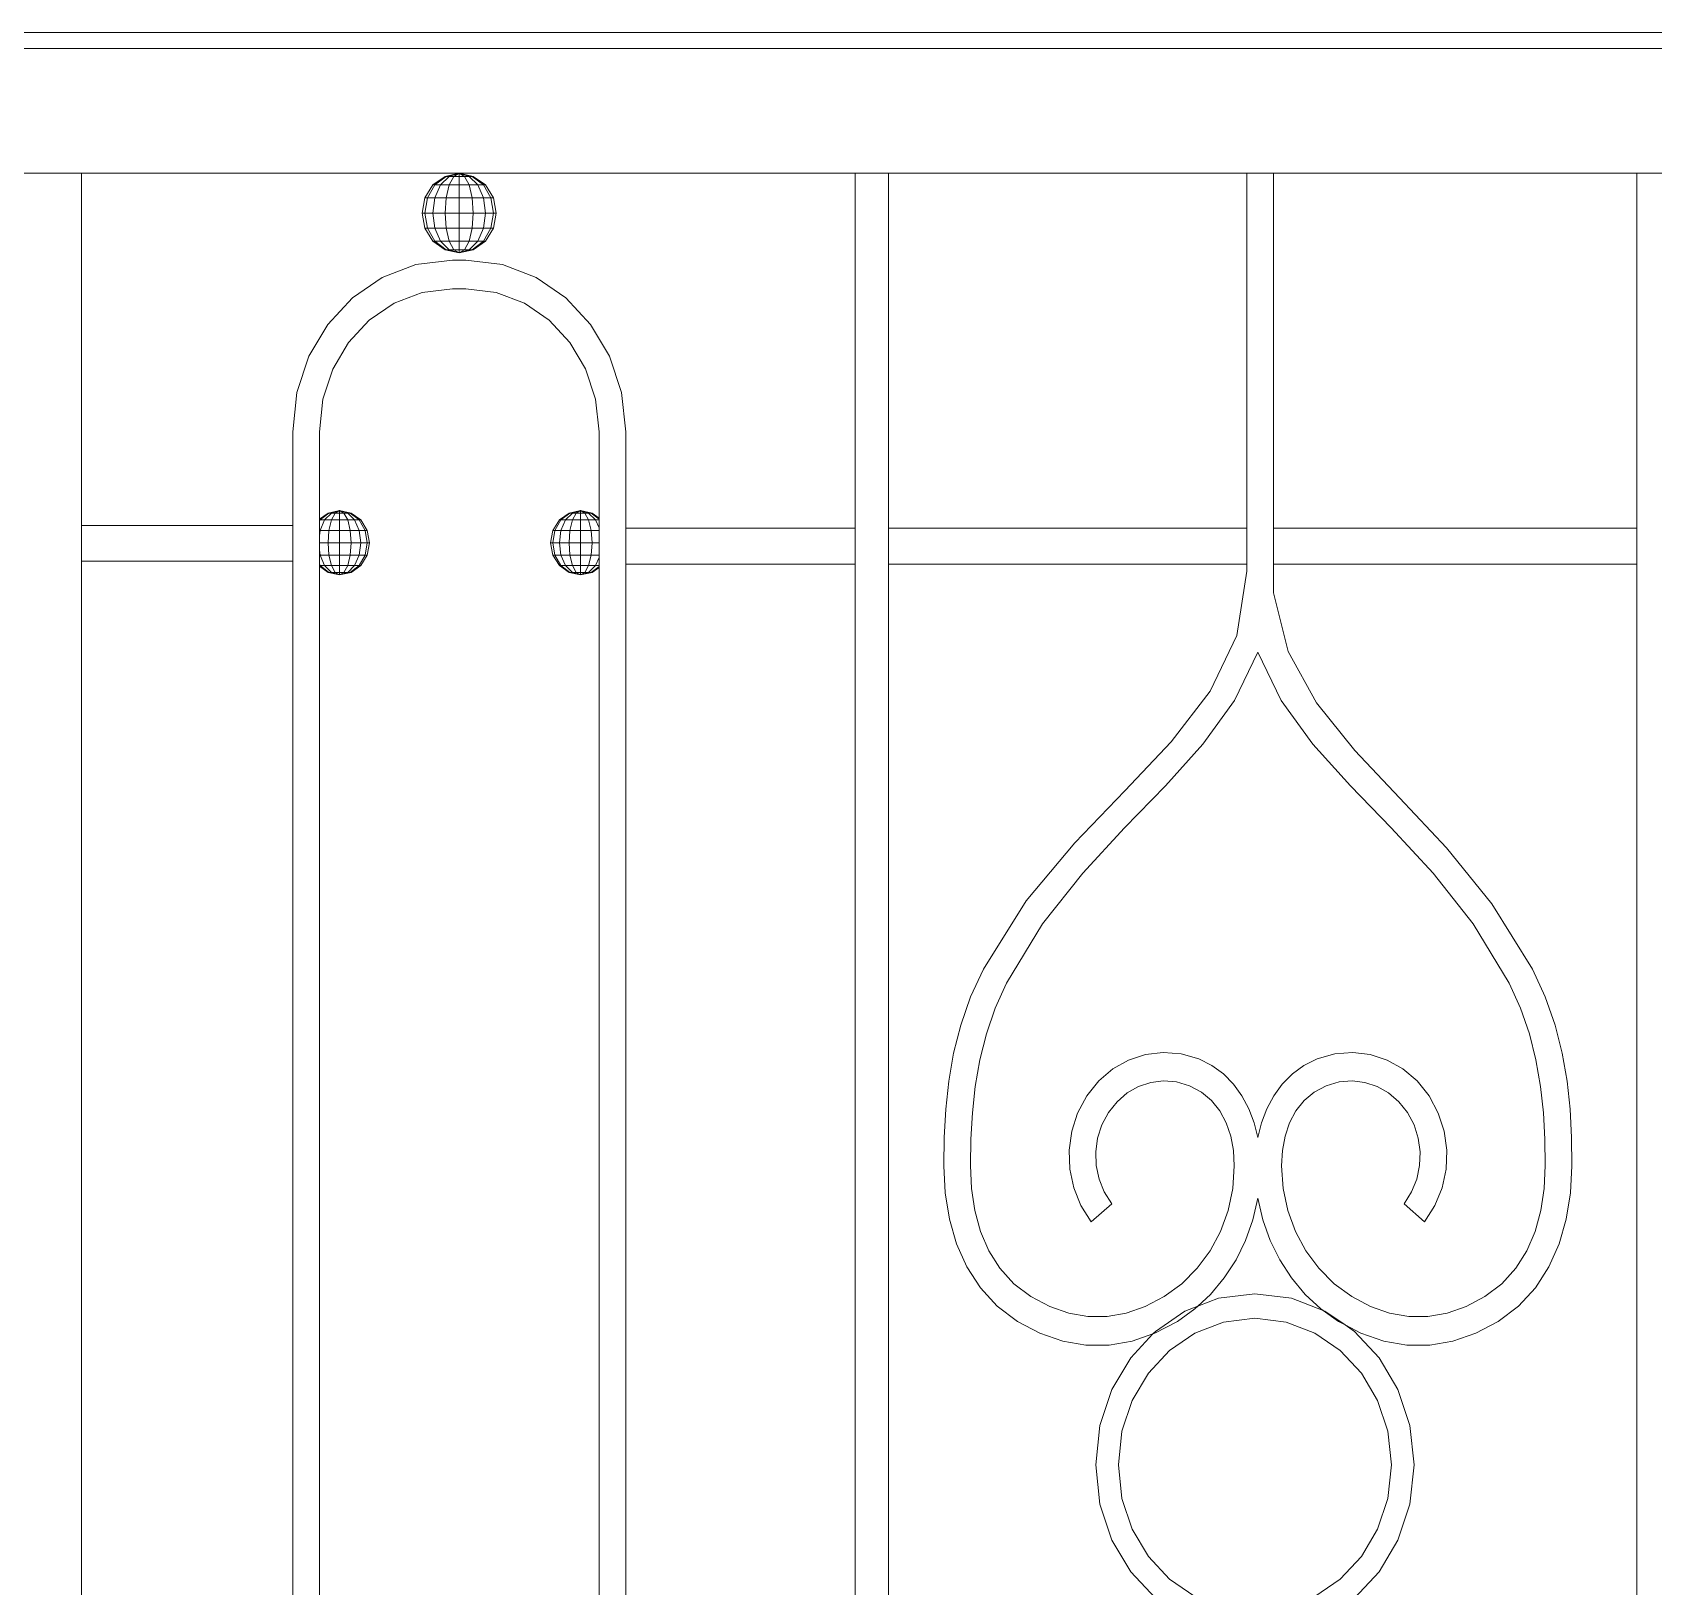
# Model space of a CAD drawing. Header units: millimetres. Extents: x 1832547 to 2001569, y -558009 to -417808.
# Drawn here: x 1857665.4 to 1858125.9, y -518715.2 to -518273.9 of the extents above; entities that cross this region are included whole.
import ezdxf

# ---------------------------------------------------------------- set-up
doc = ezdxf.new("R2010")
doc.units = ezdxf.units.MM
doc.header["$MEASUREMENT"] = 0
doc.layers.add('CA_manh 08', color=8, linetype='CONTINUOUS', lineweight=9)

msp = doc.modelspace()

# ---------------------------------------------------------------- linework, layer by layer
at = {"layer": 'CA_manh 08'}
for p, q in [((1855444.93, -518273.91), (1858481.56, -518273.91)), ((1858481.56, -518278.49), (1855444.93, -518278.49)), ((1857679.39, -518313.91), (1857651.46, -518313.91)), ((1857679.39, -518413.91), (1857679.39, -518313.91)), ((1857679.39, -518313.91), (1857786.64, -518313.91)), ((1857779.2, -518317.22), (1857782.62, -518314.77)), ((1857779.77, -518317.22), (1857782.92, -518314.77)), ((1857781.38, -518317.22), (1857783.79, -518314.77)), ((1857782.62, -518314.77), (1857786.64, -518313.91)), ((1857782.92, -518314.77), (1857782.62, -518314.77)), ((1857782.92, -518314.77), (1857786.64, -518313.91)), ((1857783.79, -518314.77), (1857782.92, -518314.77)), ((1857783.79, -518314.77), (1857786.64, -518313.91)), ((1857785.1, -518314.77), (1857783.79, -518314.77)), ((1857783.79, -518317.22), (1857785.1, -518314.77)), ((1857785.1, -518314.77), (1857786.64, -518313.91)), ((1857786.64, -518314.77), (1857785.1, -518314.77)), ((1857786.64, -518313.91), (1857786.64, -518314.77)), ((1857788.18, -518314.77), (1857786.64, -518313.91)), ((1857789.48, -518314.77), (1857786.64, -518313.91)), ((1857790.36, -518314.77), (1857786.64, -518313.91)), ((1857790.66, -518314.77), (1857786.64, -518313.91)), ((1857786.64, -518313.91), (1857899.1, -518313.91)), ((1857788.18, -518314.77), (1857786.64, -518314.77)), ((1857786.64, -518314.77), (1857786.64, -518317.22)), ((1857789.48, -518314.77), (1857788.18, -518314.77)), ((1857789.48, -518317.22), (1857788.18, -518314.77)), ((1857790.36, -518314.77), (1857789.48, -518314.77)), ((1857791.9, -518317.22), (1857789.48, -518314.77)), ((1857790.66, -518314.77), (1857790.36, -518314.77)), ((1857793.51, -518317.22), (1857790.36, -518314.77)), ((1857794.08, -518317.22), (1857790.66, -518314.77)), ((1857908.56, -518313.91), (1857899.1, -518313.91)), ((1857899.1, -518313.91), (1857899.1, -518414.68)), ((1857908.56, -518313.91), (1858010.41, -518313.91)), ((1857908.56, -518414.68), (1857908.56, -518313.91)), ((1858010.41, -518313.91), (1858010.41, -518414.68)), ((1858017.98, -518313.91), (1858010.41, -518313.91)), ((1858017.98, -518313.91), (1858121.18, -518313.91)), ((1858017.98, -518313.91), (1858017.98, -518414.68)), ((1858121.18, -518313.91), (1858130.64, -518313.91)), ((1858121.18, -518313.91), (1858121.18, -518414.68)), ((1857776.12, -518325.21), (1857776.92, -518320.89)), ((1857776.92, -518320.89), (1857779.2, -518317.22)), ((1857777.66, -518320.89), (1857776.92, -518320.89)), ((1857776.92, -518325.21), (1857777.66, -518320.89)), ((1857777.66, -518320.89), (1857779.77, -518317.22)), ((1857779.77, -518320.89), (1857777.66, -518320.89)), ((1857779.77, -518317.22), (1857779.2, -518317.22)), ((1857779.2, -518325.21), (1857779.77, -518320.89)), ((1857781.38, -518317.22), (1857779.77, -518317.22)), ((1857779.77, -518320.89), (1857781.38, -518317.22)), ((1857782.92, -518320.89), (1857779.77, -518320.89)), ((1857783.79, -518317.22), (1857781.38, -518317.22)), ((1857782.62, -518325.21), (1857782.92, -518320.89)), ((1857782.92, -518320.89), (1857783.79, -518317.22)), ((1857786.64, -518320.89), (1857782.92, -518320.89)), ((1857786.64, -518317.22), (1857783.79, -518317.22)), ((1857789.48, -518317.22), (1857786.64, -518317.22)), ((1857786.64, -518317.22), (1857786.64, -518320.89)), ((1857790.36, -518320.89), (1857786.64, -518320.89)), ((1857786.64, -518320.89), (1857786.64, -518325.21)), ((1857791.9, -518317.22), (1857789.48, -518317.22)), ((1857790.36, -518320.89), (1857789.48, -518317.22)), ((1857793.51, -518320.89), (1857790.36, -518320.89)), ((1857790.66, -518325.21), (1857790.36, -518320.89)), ((1857793.51, -518317.22), (1857791.9, -518317.22)), ((1857793.51, -518320.89), (1857791.9, -518317.22)), ((1857794.08, -518317.22), (1857793.51, -518317.22)), ((1857795.62, -518320.89), (1857793.51, -518317.22)), ((1857795.62, -518320.89), (1857793.51, -518320.89)), ((1857794.08, -518325.21), (1857793.51, -518320.89)), ((1857796.35, -518320.89), (1857794.08, -518317.22)), ((1857796.35, -518320.89), (1857795.62, -518320.89)), ((1857796.35, -518325.21), (1857795.62, -518320.89)), ((1857797.15, -518325.21), (1857796.35, -518320.89)), ((1857776.92, -518325.21), (1857776.12, -518325.21)), ((1857776.92, -518329.53), (1857776.12, -518325.21)), ((1857779.2, -518325.21), (1857776.92, -518325.21)), ((1857777.66, -518329.53), (1857776.92, -518325.21)), ((1857782.62, -518325.21), (1857779.2, -518325.21)), ((1857779.77, -518329.53), (1857779.2, -518325.21)), ((1857786.64, -518325.21), (1857782.62, -518325.21)), ((1857782.92, -518329.53), (1857782.62, -518325.21)), ((1857790.66, -518325.21), (1857786.64, -518325.21)), ((1857786.64, -518325.21), (1857786.64, -518329.53)), ((1857790.36, -518329.53), (1857790.66, -518325.21)), ((1857794.08, -518325.21), (1857790.66, -518325.21)), ((1857793.51, -518329.53), (1857794.08, -518325.21)), ((1857796.35, -518325.21), (1857794.08, -518325.21)), ((1857795.62, -518329.53), (1857796.35, -518325.21)), ((1857797.15, -518325.21), (1857796.35, -518325.21)), ((1857796.35, -518329.53), (1857797.15, -518325.21)), ((1857777.66, -518329.53), (1857776.92, -518329.53)), ((1857779.2, -518333.2), (1857776.92, -518329.53)), ((1857779.77, -518329.53), (1857777.66, -518329.53)), ((1857779.77, -518333.2), (1857777.66, -518329.53)), ((1857782.92, -518329.53), (1857779.77, -518329.53)), ((1857781.38, -518333.2), (1857779.77, -518329.53)), ((1857786.64, -518329.53), (1857782.92, -518329.53)), ((1857783.79, -518333.2), (1857782.92, -518329.53)), ((1857790.36, -518329.53), (1857786.64, -518329.53)), ((1857786.64, -518329.53), (1857786.64, -518333.2)), ((1857789.48, -518333.2), (1857790.36, -518329.53)), ((1857793.51, -518329.53), (1857790.36, -518329.53)), ((1857791.9, -518333.2), (1857793.51, -518329.53)), ((1857795.62, -518329.53), (1857793.51, -518329.53)), ((1857793.51, -518333.2), (1857795.62, -518329.53)), ((1857794.08, -518333.2), (1857796.35, -518329.53)), ((1857796.35, -518329.53), (1857795.62, -518329.53)), ((1857779.77, -518333.2), (1857779.2, -518333.2)), ((1857782.62, -518335.65), (1857779.2, -518333.2)), ((1857781.38, -518333.2), (1857779.77, -518333.2)), ((1857782.92, -518335.65), (1857779.77, -518333.2)), ((1857783.79, -518333.2), (1857781.38, -518333.2)), ((1857783.79, -518335.65), (1857781.38, -518333.2)), ((1857786.64, -518333.2), (1857783.79, -518333.2)), ((1857785.1, -518335.65), (1857783.79, -518333.2)), ((1857789.48, -518333.2), (1857786.64, -518333.2)), ((1857786.64, -518333.2), (1857786.64, -518335.65)), ((1857788.18, -518335.65), (1857789.48, -518333.2)), ((1857791.9, -518333.2), (1857789.48, -518333.2)), ((1857789.48, -518335.65), (1857791.9, -518333.2)), ((1857790.36, -518335.65), (1857793.51, -518333.2)), ((1857790.66, -518335.65), (1857794.08, -518333.2)), ((1857793.51, -518333.2), (1857791.9, -518333.2)), ((1857793.51, -518333.2), (1857794.08, -518333.2)), ((1857784.75, -518338.54), (1857774.35, -518339.83)), ((1857782.92, -518335.65), (1857782.62, -518335.65)), ((1857786.64, -518336.5), (1857782.62, -518335.65)), ((1857783.79, -518335.65), (1857782.92, -518335.65)), ((1857786.64, -518336.5), (1857782.92, -518335.65)), ((1857785.1, -518335.65), (1857783.79, -518335.65)), ((1857786.64, -518336.5), (1857783.79, -518335.65)), ((1857788.54, -518338.54), (1857784.75, -518338.54)), ((1857786.64, -518335.65), (1857785.1, -518335.65)), ((1857786.64, -518336.5), (1857785.1, -518335.65)), ((1857788.18, -518335.65), (1857786.64, -518335.65)), ((1857786.64, -518335.65), (1857786.64, -518336.5)), ((1857786.64, -518336.5), (1857790.66, -518335.65)), ((1857786.64, -518336.5), (1857790.36, -518335.65)), ((1857786.64, -518336.5), (1857789.48, -518335.65)), ((1857786.64, -518336.5), (1857788.18, -518335.65)), ((1857789.48, -518335.65), (1857788.18, -518335.65)), ((1857798.94, -518339.83), (1857788.54, -518338.54)), ((1857790.36, -518335.65), (1857789.48, -518335.65)), ((1857790.66, -518335.65), (1857790.36, -518335.65)), ((1857764.8, -518343.5), (1857756.37, -518349.26)), ((1857774.35, -518339.83), (1857764.8, -518343.5)), ((1857808.49, -518343.5), (1857798.94, -518339.83)), ((1857816.92, -518349.26), (1857808.49, -518343.5)), ((1857768.14, -518350.81), (1857776.11, -518347.74)), ((1857776.11, -518347.74), (1857784.78, -518346.67)), ((1857784.78, -518346.67), (1857788.51, -518346.67)), ((1857788.51, -518346.67), (1857797.18, -518347.74)), ((1857797.18, -518347.74), (1857805.15, -518350.81)), ((1857756.37, -518349.26), (1857749.33, -518356.82)), ((1857761.11, -518355.61), (1857768.14, -518350.81)), ((1857805.15, -518350.81), (1857812.18, -518355.61)), ((1857823.96, -518356.82), (1857816.92, -518349.26)), ((1857749.33, -518356.82), (1857743.97, -518365.87)), ((1857755.24, -518361.91), (1857761.11, -518355.61)), ((1857812.18, -518355.61), (1857818.04, -518361.91)), ((1857829.32, -518365.87), (1857823.96, -518356.82)), ((1857750.77, -518369.47), (1857755.24, -518361.91)), ((1857818.04, -518361.91), (1857822.52, -518369.46)), ((1857743.97, -518365.87), (1857740.55, -518376.13)), ((1857832.74, -518376.13), (1857829.32, -518365.87)), ((1857747.92, -518378.02), (1857750.77, -518369.47)), ((1857822.52, -518369.46), (1857825.37, -518378.02)), ((1857740.55, -518376.13), (1857739.35, -518387.31)), ((1857833.94, -518387.31), (1857832.74, -518376.13)), ((1857746.92, -518387.34), (1857747.92, -518378.02)), ((1857825.37, -518378.02), (1857826.37, -518387.34)), ((1857739.35, -518387.31), (1857739.35, -518413.91)), ((1857746.92, -518412.15), (1857746.92, -518387.34)), ((1857826.37, -518387.34), (1857826.37, -518411.79)), ((1857833.94, -518414.68), (1857833.94, -518387.31)), ((1857746.92, -518412.15), (1857749.42, -518410.36)), ((1857746.92, -518412.34), (1857746.92, -518412.15)), ((1857747.11, -518412.34), (1857746.92, -518412.34)), ((1857746.92, -518412.67), (1857747.11, -518412.34)), ((1857746.92, -518412.67), (1857746.92, -518412.34)), ((1857746.92, -518415.3), (1857746.92, -518412.67)), ((1857747.11, -518412.34), (1857749.66, -518410.36)), ((1857748.42, -518412.34), (1857747.11, -518412.34)), ((1857747.11, -518415.3), (1857748.42, -518412.34)), ((1857748.42, -518412.34), (1857750.37, -518410.36)), ((1857750.37, -518412.34), (1857748.42, -518412.34)), ((1857749.42, -518410.36), (1857752.67, -518409.66)), ((1857749.66, -518410.36), (1857749.42, -518410.36)), ((1857749.66, -518410.36), (1857752.67, -518409.66)), ((1857750.37, -518410.36), (1857749.66, -518410.36)), ((1857749.66, -518415.3), (1857750.37, -518412.34)), ((1857750.37, -518410.36), (1857752.67, -518409.66)), ((1857751.43, -518410.36), (1857750.37, -518410.36)), ((1857750.37, -518412.34), (1857751.43, -518410.36)), ((1857752.67, -518412.34), (1857750.37, -518412.34)), ((1857751.43, -518410.36), (1857752.67, -518409.66)), ((1857752.67, -518410.36), (1857751.43, -518410.36)), ((1857752.67, -518409.66), (1857752.67, -518410.36)), ((1857755.93, -518410.36), (1857752.67, -518409.66)), ((1857755.68, -518410.36), (1857752.67, -518409.66)), ((1857754.98, -518410.36), (1857752.67, -518409.66)), ((1857753.92, -518410.36), (1857752.67, -518409.66)), ((1857753.92, -518410.36), (1857752.67, -518410.36)), ((1857752.67, -518410.36), (1857752.67, -518412.34)), ((1857754.98, -518412.34), (1857752.67, -518412.34)), ((1857752.67, -518412.34), (1857752.67, -518415.3)), ((1857754.98, -518410.36), (1857753.92, -518410.36)), ((1857754.98, -518412.34), (1857753.92, -518410.36)), ((1857755.68, -518410.36), (1857754.98, -518410.36)), ((1857756.93, -518412.34), (1857754.98, -518410.36)), ((1857756.93, -518412.34), (1857754.98, -518412.34)), ((1857755.68, -518415.3), (1857754.98, -518412.34)), ((1857755.68, -518410.36), (1857755.93, -518410.36)), ((1857758.23, -518412.34), (1857755.68, -518410.36)), ((1857758.69, -518412.34), (1857755.93, -518410.36)), ((1857758.23, -518412.34), (1857756.93, -518412.34)), ((1857758.23, -518415.3), (1857756.93, -518412.34)), ((1857758.69, -518412.34), (1857758.23, -518412.34)), ((1857759.94, -518415.3), (1857758.23, -518412.34)), ((1857760.54, -518415.3), (1857758.69, -518412.34)), ((1857813.25, -518415.3), (1857815.1, -518412.34)), ((1857813.85, -518415.3), (1857815.56, -518412.34)), ((1857815.1, -518412.34), (1857817.86, -518410.36)), ((1857815.56, -518412.34), (1857815.1, -518412.34)), ((1857815.56, -518412.34), (1857818.11, -518410.36)), ((1857816.86, -518412.34), (1857815.56, -518412.34)), ((1857815.56, -518415.3), (1857816.86, -518412.34)), ((1857816.86, -518412.34), (1857818.81, -518410.36)), ((1857818.81, -518412.34), (1857816.86, -518412.34)), ((1857817.86, -518410.36), (1857821.12, -518409.66)), ((1857818.11, -518410.36), (1857817.86, -518410.36)), ((1857818.11, -518410.36), (1857821.12, -518409.66)), ((1857818.81, -518410.36), (1857818.11, -518410.36)), ((1857818.11, -518415.3), (1857818.81, -518412.34)), ((1857818.81, -518410.36), (1857821.12, -518409.66)), ((1857819.87, -518410.36), (1857818.81, -518410.36)), ((1857818.81, -518412.34), (1857819.87, -518410.36)), ((1857821.12, -518412.34), (1857818.81, -518412.34)), ((1857819.87, -518410.36), (1857821.12, -518409.66)), ((1857821.12, -518410.36), (1857819.87, -518410.36)), ((1857821.12, -518409.66), (1857821.12, -518410.36)), ((1857824.38, -518410.36), (1857821.12, -518409.66)), ((1857824.13, -518410.36), (1857821.12, -518409.66)), ((1857823.42, -518410.36), (1857821.12, -518409.66)), ((1857822.36, -518410.36), (1857821.12, -518409.66)), ((1857822.36, -518410.36), (1857821.12, -518410.36)), ((1857821.12, -518410.36), (1857821.12, -518412.34)), ((1857823.42, -518412.34), (1857821.12, -518412.34)), ((1857821.12, -518412.34), (1857821.12, -518415.3)), ((1857823.42, -518410.36), (1857822.36, -518410.36)), ((1857823.42, -518412.34), (1857822.36, -518410.36)), ((1857824.13, -518410.36), (1857823.42, -518410.36)), ((1857825.37, -518412.34), (1857823.42, -518410.36)), ((1857825.37, -518412.34), (1857823.42, -518412.34)), ((1857824.13, -518415.3), (1857823.42, -518412.34)), ((1857824.13, -518410.36), (1857824.38, -518410.36)), ((1857826.37, -518412.1), (1857824.13, -518410.36)), ((1857826.37, -518411.79), (1857824.38, -518410.36)), ((1857826.37, -518412.34), (1857825.37, -518412.34)), ((1857826.37, -518414.6), (1857825.37, -518412.34)), ((1857826.37, -518411.79), (1857826.37, -518412.1)), ((1857826.37, -518412.1), (1857826.37, -518412.34)), ((1857826.37, -518412.34), (1857826.37, -518414.6)), ((1857679.39, -518413.91), (1857739.35, -518413.91)), ((1857679.39, -518413.91), (1857679.39, -518424.07)), ((1857739.35, -518413.91), (1857739.35, -518424.07)), ((1857747.11, -518415.3), (1857746.92, -518415.3)), ((1857746.92, -518416.78), (1857747.11, -518415.3)), ((1857746.92, -518416.78), (1857746.92, -518415.3)), ((1857746.92, -518418.8), (1857746.92, -518416.78)), ((1857749.66, -518415.3), (1857747.11, -518415.3)), ((1857749.42, -518418.8), (1857749.66, -518415.3)), ((1857752.67, -518415.3), (1857749.66, -518415.3)), ((1857755.68, -518415.3), (1857752.67, -518415.3)), ((1857752.67, -518415.3), (1857752.67, -518418.8)), ((1857758.23, -518415.3), (1857755.68, -518415.3)), ((1857755.93, -518418.8), (1857755.68, -518415.3)), ((1857759.94, -518415.3), (1857758.23, -518415.3)), ((1857758.69, -518418.8), (1857758.23, -518415.3)), ((1857760.54, -518415.3), (1857759.94, -518415.3)), ((1857760.54, -518418.8), (1857759.94, -518415.3)), ((1857761.19, -518418.8), (1857760.54, -518415.3)), ((1857812.6, -518418.8), (1857813.25, -518415.3)), ((1857813.85, -518415.3), (1857813.25, -518415.3)), ((1857813.25, -518418.8), (1857813.85, -518415.3)), ((1857815.56, -518415.3), (1857813.85, -518415.3)), ((1857815.1, -518418.8), (1857815.56, -518415.3)), ((1857818.11, -518415.3), (1857815.56, -518415.3)), ((1857817.86, -518418.8), (1857818.11, -518415.3)), ((1857821.12, -518415.3), (1857818.11, -518415.3)), ((1857824.13, -518415.3), (1857821.12, -518415.3)), ((1857821.12, -518415.3), (1857821.12, -518418.8)), ((1857826.37, -518415.3), (1857824.13, -518415.3)), ((1857824.38, -518418.8), (1857824.13, -518415.3)), ((1857826.37, -518414.6), (1857826.37, -518415.3)), ((1857826.37, -518415.3), (1857826.37, -518418.8)), ((1857833.94, -518424.84), (1857833.94, -518414.68)), ((1857833.94, -518414.68), (1857899.1, -518414.68)), ((1857899.1, -518414.68), (1857899.1, -518424.84)), ((1857908.56, -518414.68), (1858010.41, -518414.68)), ((1857908.56, -518424.84), (1857908.56, -518414.68)), ((1858010.41, -518414.68), (1858010.41, -518424.84)), ((1858017.98, -518414.68), (1858121.18, -518414.68)), ((1858017.98, -518424.84), (1858017.98, -518414.68)), ((1858121.18, -518424.84), (1858121.18, -518414.68)), ((1857749.42, -518418.8), (1857746.92, -518418.8)), ((1857746.92, -518420.83), (1857746.92, -518418.8)), ((1857747.11, -518422.3), (1857746.92, -518420.83)), ((1857746.92, -518422.3), (1857746.92, -518420.83)), ((1857747.11, -518422.3), (1857746.92, -518422.3)), ((1857746.92, -518424.93), (1857746.92, -518422.3)), ((1857749.66, -518422.3), (1857747.11, -518422.3)), ((1857748.42, -518425.27), (1857747.11, -518422.3)), ((1857752.67, -518418.8), (1857749.42, -518418.8)), ((1857749.66, -518422.3), (1857749.42, -518418.8)), ((1857752.67, -518422.3), (1857749.66, -518422.3)), ((1857750.37, -518425.27), (1857749.66, -518422.3)), ((1857755.93, -518418.8), (1857752.67, -518418.8)), ((1857752.67, -518418.8), (1857752.67, -518422.3)), ((1857755.68, -518422.3), (1857752.67, -518422.3)), ((1857752.67, -518422.3), (1857752.67, -518425.27)), ((1857754.98, -518425.27), (1857755.68, -518422.3)), ((1857755.68, -518422.3), (1857755.93, -518418.8)), ((1857758.23, -518422.3), (1857755.68, -518422.3)), ((1857758.69, -518418.8), (1857755.93, -518418.8)), ((1857756.93, -518425.27), (1857758.23, -518422.3)), ((1857758.23, -518422.3), (1857758.69, -518418.8)), ((1857759.94, -518422.3), (1857758.23, -518422.3)), ((1857758.23, -518425.27), (1857759.94, -518422.3)), ((1857760.54, -518418.8), (1857758.69, -518418.8)), ((1857758.69, -518425.27), (1857760.54, -518422.3)), ((1857759.94, -518422.3), (1857760.54, -518418.8)), ((1857760.54, -518422.3), (1857759.94, -518422.3)), ((1857761.19, -518418.8), (1857760.54, -518418.8)), ((1857760.54, -518422.3), (1857761.19, -518418.8)), ((1857813.25, -518418.8), (1857812.6, -518418.8)), ((1857813.25, -518422.3), (1857812.6, -518418.8)), ((1857815.1, -518418.8), (1857813.25, -518418.8)), ((1857813.85, -518422.3), (1857813.25, -518418.8)), ((1857813.85, -518422.3), (1857813.25, -518422.3)), ((1857815.1, -518425.27), (1857813.25, -518422.3)), ((1857815.56, -518422.3), (1857813.85, -518422.3)), ((1857815.56, -518425.27), (1857813.85, -518422.3)), ((1857817.86, -518418.8), (1857815.1, -518418.8)), ((1857815.56, -518422.3), (1857815.1, -518418.8)), ((1857818.11, -518422.3), (1857815.56, -518422.3)), ((1857816.86, -518425.27), (1857815.56, -518422.3)), ((1857821.12, -518418.8), (1857817.86, -518418.8)), ((1857818.11, -518422.3), (1857817.86, -518418.8)), ((1857821.12, -518422.3), (1857818.11, -518422.3)), ((1857818.81, -518425.27), (1857818.11, -518422.3)), ((1857824.38, -518418.8), (1857821.12, -518418.8)), ((1857821.12, -518418.8), (1857821.12, -518422.3)), ((1857824.13, -518422.3), (1857821.12, -518422.3)), ((1857821.12, -518422.3), (1857821.12, -518425.27)), ((1857823.42, -518425.27), (1857824.13, -518422.3)), ((1857824.13, -518422.3), (1857824.38, -518418.8)), ((1857826.37, -518422.3), (1857824.13, -518422.3)), ((1857826.37, -518418.8), (1857824.38, -518418.8)), ((1857826.37, -518418.8), (1857826.37, -518422.3)), ((1857826.37, -518422.3), (1857826.37, -518423)), ((1857739.35, -518424.07), (1857679.39, -518424.07)), ((1857679.39, -518937.12), (1857679.39, -518424.07)), ((1857739.35, -518424.07), (1857739.35, -518937.12)), ((1857747.11, -518425.27), (1857746.92, -518424.93)), ((1857746.92, -518425.27), (1857746.92, -518424.93)), ((1857747.11, -518425.27), (1857746.92, -518425.27)), ((1857746.92, -518425.46), (1857746.92, -518425.27)), ((1857749.42, -518427.25), (1857746.92, -518425.46)), ((1857746.92, -518935.35), (1857746.92, -518425.46)), ((1857748.42, -518425.27), (1857747.11, -518425.27)), ((1857749.66, -518427.25), (1857747.11, -518425.27)), ((1857750.37, -518425.27), (1857748.42, -518425.27)), ((1857750.37, -518427.25), (1857748.42, -518425.27)), ((1857752.67, -518425.27), (1857750.37, -518425.27)), ((1857751.43, -518427.25), (1857750.37, -518425.27)), ((1857754.98, -518425.27), (1857752.67, -518425.27)), ((1857752.67, -518425.27), (1857752.67, -518427.25)), ((1857753.92, -518427.25), (1857754.98, -518425.27)), ((1857756.93, -518425.27), (1857754.98, -518425.27)), ((1857754.98, -518427.25), (1857756.93, -518425.27)), ((1857755.68, -518427.25), (1857758.23, -518425.27)), ((1857755.93, -518427.25), (1857758.69, -518425.27)), ((1857758.23, -518425.27), (1857756.93, -518425.27)), ((1857758.23, -518425.27), (1857758.69, -518425.27)), ((1857815.56, -518425.27), (1857815.1, -518425.27)), ((1857817.86, -518427.25), (1857815.1, -518425.27)), ((1857816.86, -518425.27), (1857815.56, -518425.27)), ((1857818.11, -518427.25), (1857815.56, -518425.27)), ((1857818.81, -518425.27), (1857816.86, -518425.27)), ((1857818.81, -518427.25), (1857816.86, -518425.27)), ((1857821.12, -518425.27), (1857818.81, -518425.27)), ((1857819.87, -518427.25), (1857818.81, -518425.27)), ((1857823.42, -518425.27), (1857821.12, -518425.27)), ((1857821.12, -518425.27), (1857821.12, -518427.25)), ((1857822.36, -518427.25), (1857823.42, -518425.27)), ((1857825.37, -518425.27), (1857823.42, -518425.27)), ((1857823.42, -518427.25), (1857825.37, -518425.27)), ((1857824.13, -518427.25), (1857826.37, -518425.51)), ((1857824.38, -518427.25), (1857826.37, -518425.82)), ((1857825.37, -518425.27), (1857826.37, -518423)), ((1857826.37, -518425.27), (1857825.37, -518425.27)), ((1857826.37, -518423), (1857826.37, -518425.27)), ((1857826.37, -518425.27), (1857826.37, -518425.51)), ((1857826.37, -518425.51), (1857826.37, -518425.82)), ((1857826.37, -518425.82), (1857826.37, -518942.01)), ((1857899.1, -518424.84), (1857833.94, -518424.84)), ((1857833.94, -518937.12), (1857833.94, -518424.84)), ((1857899.1, -518424.84), (1857899.1, -518937.12)), ((1858010.41, -518424.84), (1857908.56, -518424.84)), ((1857908.56, -518937.12), (1857908.56, -518424.84)), ((1858010.41, -518426.84), (1858007.57, -518445.15)), ((1858010.41, -518424.84), (1858010.41, -518426.84)), ((1858121.18, -518424.84), (1858017.98, -518424.84)), ((1858017.98, -518433.01), (1858017.98, -518424.84)), ((1858121.18, -518424.84), (1858121.18, -518937.12)), ((1857749.66, -518427.25), (1857749.42, -518427.25)), ((1857752.67, -518427.95), (1857749.42, -518427.25)), ((1857750.37, -518427.25), (1857749.66, -518427.25)), ((1857752.67, -518427.95), (1857749.66, -518427.25)), ((1857751.43, -518427.25), (1857750.37, -518427.25)), ((1857752.67, -518427.95), (1857750.37, -518427.25)), ((1857752.67, -518427.25), (1857751.43, -518427.25)), ((1857752.67, -518427.95), (1857751.43, -518427.25)), ((1857753.92, -518427.25), (1857752.67, -518427.25)), ((1857752.67, -518427.25), (1857752.67, -518427.95)), ((1857752.67, -518427.95), (1857755.93, -518427.25)), ((1857752.67, -518427.95), (1857755.68, -518427.25)), ((1857752.67, -518427.95), (1857754.98, -518427.25)), ((1857752.67, -518427.95), (1857753.92, -518427.25)), ((1857754.98, -518427.25), (1857753.92, -518427.25)), ((1857755.68, -518427.25), (1857754.98, -518427.25)), ((1857755.93, -518427.25), (1857755.68, -518427.25)), ((1857818.11, -518427.25), (1857817.86, -518427.25)), ((1857821.12, -518427.95), (1857817.86, -518427.25)), ((1857818.81, -518427.25), (1857818.11, -518427.25)), ((1857821.12, -518427.95), (1857818.11, -518427.25)), ((1857819.87, -518427.25), (1857818.81, -518427.25)), ((1857821.12, -518427.95), (1857818.81, -518427.25)), ((1857821.12, -518427.25), (1857819.87, -518427.25)), ((1857821.12, -518427.95), (1857819.87, -518427.25)), ((1857822.36, -518427.25), (1857821.12, -518427.25)), ((1857821.12, -518427.25), (1857821.12, -518427.95)), ((1857821.12, -518427.95), (1857824.38, -518427.25)), ((1857821.12, -518427.95), (1857824.13, -518427.25)), ((1857821.12, -518427.95), (1857823.42, -518427.25)), ((1857821.12, -518427.95), (1857822.36, -518427.25)), ((1857823.42, -518427.25), (1857822.36, -518427.25)), ((1857824.13, -518427.25), (1857823.42, -518427.25)), ((1857824.38, -518427.25), (1857824.13, -518427.25)), ((1858022.13, -518449.63), (1858017.98, -518433.01)), ((1858007.57, -518445.15), (1857999.98, -518460.94)), ((1858006.89, -518463.57), (1858013.51, -518449.86)), ((1858013.51, -518449.86), (1858020.13, -518463.57)), ((1858030.18, -518464.25), (1858022.13, -518449.63)), ((1857999.98, -518460.94), (1857988.92, -518475.29)), ((1857997.9, -518475.97), (1858006.89, -518463.57)), ((1858020.13, -518463.57), (1858029.13, -518475.97)), ((1858041.07, -518477.8), (1858030.18, -518464.25)), ((1857988.92, -518475.29), (1857975.68, -518489.27)), ((1857987.24, -518487.78), (1857997.9, -518475.97)), ((1858029.13, -518475.97), (1858039.79, -518487.78)), ((1858053.71, -518491.2), (1858041.07, -518477.8)), ((1857975.68, -518489.27), (1857961.51, -518503.97)), ((1857975.62, -518499.73), (1857987.24, -518487.78)), ((1858039.79, -518487.78), (1858051.41, -518499.73)), ((1858067.04, -518505.39), (1858053.71, -518491.2)), ((1857963.76, -518512.57), (1857975.62, -518499.73)), ((1858051.41, -518499.73), (1858063.27, -518512.57)), ((1857961.51, -518503.97), (1857947.7, -518520.47)), ((1858080, -518521.3), (1858067.04, -518505.39)), ((1857952.36, -518527.02), (1857963.76, -518512.57)), ((1858063.27, -518512.57), (1858074.67, -518527.02)), ((1857947.7, -518520.47), (1857935.53, -518539.85)), ((1858091.5, -518539.85), (1858080, -518521.3)), ((1857942.14, -518543.81), (1857952.36, -518527.02)), ((1858074.67, -518527.02), (1858084.89, -518543.81)), ((1857935.53, -518539.85), (1857931.9, -518547.77)), ((1858095.13, -518547.77), (1858091.5, -518539.85)), ((1857938.91, -518550.93), (1857942.14, -518543.81)), ((1858084.89, -518543.81), (1858088.12, -518550.93)), ((1857931.9, -518547.77), (1857929.12, -518555.72)), ((1857936.4, -518558.22), (1857938.91, -518550.93)), ((1858088.12, -518550.93), (1858090.63, -518558.22)), ((1858097.91, -518555.72), (1858095.13, -518547.77)), ((1857929.12, -518555.72), (1857927.09, -518563.68)), ((1858099.94, -518563.68), (1858097.91, -518555.72)), ((1857934.53, -518565.64), (1857936.4, -518558.22)), ((1858090.63, -518558.22), (1858092.5, -518565.64)), ((1857927.09, -518563.68), (1857925.7, -518571.65)), ((1857981.57, -518564.11), (1857976.77, -518565.7)), ((1857986.59, -518563.49), (1857981.57, -518564.11)), ((1857991.68, -518563.88), (1857986.59, -518563.49)), ((1857996.72, -518565.33), (1857991.68, -518563.88)), ((1858000.45, -518567.2), (1857996.72, -518565.33)), ((1858030.31, -518565.33), (1858026.58, -518567.2)), ((1858035.35, -518563.88), (1858030.31, -518565.33)), ((1858040.44, -518563.49), (1858035.35, -518563.88)), ((1858045.45, -518564.11), (1858040.44, -518563.49)), ((1858050.26, -518565.7), (1858045.45, -518564.11)), ((1858101.33, -518571.65), (1858099.94, -518563.68)), ((1857933.23, -518573.14), (1857934.53, -518565.64)), ((1857972.3, -518568.21), (1857968.29, -518571.61)), ((1857976.77, -518565.7), (1857972.3, -518568.21)), ((1858003.73, -518569.61), (1858000.45, -518567.2)), ((1858006.58, -518572.51), (1858003.73, -518569.61)), ((1858023.3, -518569.61), (1858020.45, -518572.51)), ((1858026.58, -518567.2), (1858023.3, -518569.61)), ((1858054.73, -518568.21), (1858050.26, -518565.7)), ((1858058.74, -518571.61), (1858054.73, -518568.21)), ((1858092.5, -518565.64), (1858093.8, -518573.14)), ((1857925.7, -518571.65), (1857924.84, -518579.65)), ((1857932.41, -518580.67), (1857933.23, -518573.14)), ((1857968.29, -518571.61), (1857964.88, -518575.85)), ((1857976.41, -518575.02), (1857979.64, -518573.2)), ((1857979.64, -518573.2), (1857983.11, -518572.05)), ((1857983.11, -518572.05), (1857986.74, -518571.61)), ((1857986.74, -518571.61), (1857990.42, -518571.9)), ((1857990.42, -518571.9), (1857994.08, -518572.95)), ((1857994.08, -518572.95), (1857997.51, -518574.76)), ((1858008.98, -518575.81), (1858006.58, -518572.51)), ((1858020.45, -518572.51), (1858018.05, -518575.81)), ((1858029.52, -518574.76), (1858032.95, -518572.95)), ((1858032.95, -518572.95), (1858036.61, -518571.9)), ((1858036.61, -518571.9), (1858040.29, -518571.61)), ((1858040.29, -518571.61), (1858043.92, -518572.05)), ((1858043.92, -518572.05), (1858047.39, -518573.2)), ((1858047.39, -518573.2), (1858050.62, -518575.02)), ((1858062.15, -518575.85), (1858058.74, -518571.61)), ((1858093.8, -518573.14), (1858094.62, -518580.67)), ((1858102.19, -518579.65), (1858101.33, -518571.65)), ((1857964.88, -518575.85), (1857962.28, -518580.71)), ((1857971.05, -518580.56), (1857973.52, -518577.49)), ((1857973.52, -518577.49), (1857976.41, -518575.02)), ((1857997.51, -518574.76), (1858000.38, -518577.17)), ((1858000.38, -518577.17), (1858002.72, -518580.1)), ((1858010.94, -518579.48), (1858008.98, -518575.81)), ((1858018.05, -518575.81), (1858016.09, -518579.48)), ((1858024.31, -518580.1), (1858026.64, -518577.17)), ((1858026.64, -518577.17), (1858029.52, -518574.76)), ((1858050.62, -518575.02), (1858053.51, -518577.49)), ((1858053.51, -518577.49), (1858055.98, -518580.56)), ((1858064.75, -518580.71), (1858062.15, -518575.85)), ((1857924.84, -518579.65), (1857924.41, -518587.65)), ((1857931.99, -518588.18), (1857932.41, -518580.67)), ((1857962.28, -518580.71), (1857960.62, -518585.9)), ((1857969.17, -518584.08), (1857971.05, -518580.56)), ((1858002.72, -518580.1), (1858004.52, -518583.49)), ((1858004.52, -518583.49), (1858005.8, -518587.27)), ((1858012.45, -518583.45), (1858010.94, -518579.48)), ((1858013.51, -518587.65), (1858012.45, -518583.45)), ((1858014.58, -518583.45), (1858013.51, -518587.65)), ((1858016.09, -518579.48), (1858014.58, -518583.45)), ((1858021.23, -518587.27), (1858022.51, -518583.49)), ((1858022.51, -518583.49), (1858024.31, -518580.1)), ((1858055.98, -518580.56), (1858057.86, -518584.08)), ((1858066.41, -518585.9), (1858064.75, -518580.71)), ((1858094.62, -518580.67), (1858095.04, -518588.18)), ((1858102.62, -518587.65), (1858102.19, -518579.65)), ((1857924.41, -518587.65), (1857924.32, -518595.67)), ((1857931.88, -518595.61), (1857931.99, -518588.18)), ((1857960.62, -518585.9), (1857959.88, -518591.26)), ((1857967.44, -518591.72), (1857967.97, -518587.84)), ((1857967.97, -518587.84), (1857969.17, -518584.08)), ((1858005.8, -518587.27), (1858006.56, -518591.35)), ((1858020.47, -518591.35), (1858021.23, -518587.27)), ((1858057.86, -518584.08), (1858059.06, -518587.84)), ((1858059.06, -518587.84), (1858059.59, -518591.72)), ((1858067.15, -518591.26), (1858066.41, -518585.9)), ((1858095.04, -518588.18), (1858095.15, -518595.61)), ((1858102.71, -518595.67), (1858102.62, -518587.65)), ((1857959.88, -518591.26), (1857960.08, -518596.66)), ((1857967.59, -518595.63), (1857967.44, -518591.72)), ((1858006.56, -518591.35), (1858006.81, -518595.68)), ((1858020.22, -518595.68), (1858020.47, -518591.35)), ((1858059.59, -518591.72), (1858059.44, -518595.63)), ((1858066.95, -518596.66), (1858067.15, -518591.26)), ((1857924.32, -518595.67), (1857924.73, -518603.38)), ((1857932.2, -518602.12), (1857931.88, -518595.61)), ((1857960.08, -518596.66), (1857961.19, -518601.94)), ((1857968.4, -518599.46), (1857967.59, -518595.63)), ((1858006.81, -518595.68), (1858006.36, -518602.16)), ((1858020.67, -518602.16), (1858020.22, -518595.68)), ((1858059.44, -518595.63), (1858058.63, -518599.46)), ((1858065.84, -518601.94), (1858066.95, -518596.66)), ((1858095.15, -518595.61), (1858094.83, -518602.12)), ((1858102.3, -518603.38), (1858102.71, -518595.67)), ((1857933.14, -518608.38), (1857932.2, -518602.12)), ((1857961.19, -518601.94), (1857963.22, -518606.98)), ((1857969.88, -518603.1), (1857968.4, -518599.46)), ((1858006.36, -518602.16), (1858005.03, -518608.41)), ((1858022, -518608.41), (1858020.67, -518602.16)), ((1858058.63, -518599.46), (1858057.15, -518603.1)), ((1858063.81, -518606.98), (1858065.84, -518601.94)), ((1858094.83, -518602.12), (1858093.89, -518608.38)), ((1857924.73, -518603.38), (1857925.93, -518610.82)), ((1857966.15, -518611.61), (1857972.01, -518606.46)), ((1857972.01, -518606.46), (1857969.88, -518603.1)), ((1858012.1, -518611.03), (1858013.51, -518604.91)), ((1858013.51, -518604.91), (1858014.92, -518611.03)), ((1858057.15, -518603.1), (1858055.02, -518606.46)), ((1858055.02, -518606.46), (1858060.87, -518611.61)), ((1858101.1, -518610.82), (1858102.3, -518603.38)), ((1857925.93, -518610.82), (1857927.95, -518617.86)), ((1857934.76, -518614.31), (1857933.14, -518608.38)), ((1857963.22, -518606.98), (1857966.15, -518611.61)), ((1858005.03, -518608.41), (1858002.87, -518614.33)), ((1858010.02, -518616.89), (1858012.1, -518611.03)), ((1858014.92, -518611.03), (1858017, -518616.89)), ((1858024.16, -518614.33), (1858022, -518608.41)), ((1858060.87, -518611.61), (1858063.81, -518606.98)), ((1858093.89, -518608.38), (1858092.27, -518614.31)), ((1858099.07, -518617.86), (1858101.1, -518610.82)), ((1857937.1, -518619.82), (1857934.76, -518614.31)), ((1858002.87, -518614.33), (1857999.92, -518619.82)), ((1858027.11, -518619.82), (1858024.16, -518614.33)), ((1858092.27, -518614.31), (1858089.93, -518619.82)), ((1857927.95, -518617.86), (1857930.86, -518624.4)), ((1857940.22, -518624.8), (1857937.1, -518619.82)), ((1857999.92, -518619.82), (1857996.24, -518624.8)), ((1858007.3, -518622.41), (1858010.02, -518616.89)), ((1858017, -518616.89), (1858019.72, -518622.41)), ((1858030.79, -518624.8), (1858027.11, -518619.82)), ((1858089.93, -518619.82), (1858086.81, -518624.8)), ((1858096.17, -518624.4), (1858099.07, -518617.86)), ((1857930.86, -518624.4), (1857934.68, -518630.32)), ((1857944.18, -518629.18), (1857940.22, -518624.8)), ((1857996.24, -518624.8), (1857991.87, -518629.18)), ((1858003.98, -518627.53), (1858007.3, -518622.41)), ((1858019.72, -518622.41), (1858023.05, -518627.53)), ((1858035.16, -518629.18), (1858030.79, -518624.8)), ((1858086.81, -518624.8), (1858082.85, -518629.18)), ((1858092.35, -518630.32), (1858096.17, -518624.4)), ((1857949.02, -518632.85), (1857944.18, -518629.18)), ((1857991.87, -518629.18), (1857986.87, -518632.85)), ((1858000.07, -518632.2), (1858003.98, -518627.53)), ((1858023.05, -518627.53), (1858026.96, -518632.2)), ((1858040.16, -518632.85), (1858035.16, -518629.18)), ((1858082.85, -518629.18), (1858078.01, -518632.85)), ((1857934.68, -518630.32), (1857939.45, -518635.52)), ((1857954.37, -518635.67), (1857949.02, -518632.85)), ((1857986.87, -518632.85), (1857981.53, -518635.67)), ((1857996.46, -518635.56), (1858000.07, -518632.2)), ((1858002.3, -518633.31), (1857996.46, -518635.56)), ((1858012.66, -518632.03), (1858002.3, -518633.31)), ((1858023.02, -518633.31), (1858012.66, -518632.03)), ((1858032.01, -518636.76), (1858023.02, -518633.31)), ((1858026.96, -518632.2), (1858031.41, -518636.34)), ((1858045.5, -518635.67), (1858040.16, -518632.85)), ((1858078.01, -518632.85), (1858072.66, -518635.67)), ((1858087.58, -518635.52), (1858092.35, -518630.32)), ((1857939.45, -518635.52), (1857945.24, -518639.89)), ((1857954.37, -518635.67), (1857959.78, -518637.55)), ((1857965.22, -518638.49), (1857959.78, -518637.55)), ((1857970.68, -518638.49), (1857965.22, -518638.49)), ((1857976.12, -518637.55), (1857970.68, -518638.49)), ((1857981.53, -518635.67), (1857976.12, -518637.55)), ((1857992.79, -518636.97), (1857984.39, -518642.7)), ((1857990.65, -518639.89), (1857995.62, -518636.34)), ((1857996.46, -518635.56), (1857992.79, -518636.97)), ((1857995.62, -518636.34), (1857996.46, -518635.56)), ((1858003.78, -518640.05), (1858012.66, -518638.95)), ((1858012.66, -518638.95), (1858021.55, -518640.05)), ((1858031.41, -518636.34), (1858032.01, -518636.76)), ((1858032.01, -518636.76), (1858036.38, -518639.89)), ((1858032.54, -518636.97), (1858032.01, -518636.76)), ((1858038.26, -518640.88), (1858032.54, -518636.97)), ((1858050.91, -518637.55), (1858045.5, -518635.67)), ((1858056.35, -518638.49), (1858050.91, -518637.55)), ((1858061.81, -518638.49), (1858056.35, -518638.49)), ((1858067.25, -518637.55), (1858061.81, -518638.49)), ((1858072.66, -518635.67), (1858067.25, -518637.55)), ((1858081.79, -518639.89), (1858087.58, -518635.52)), ((1857945.24, -518639.89), (1857951.61, -518643.24)), ((1857951.61, -518643.24), (1857958.1, -518645.47)), ((1857983.71, -518643.43), (1857977.39, -518650.23)), ((1857983.71, -518643.43), (1857977.79, -518645.47)), ((1857984.39, -518642.7), (1857983.71, -518643.43)), ((1857983.71, -518643.43), (1857984.28, -518643.24)), ((1857984.28, -518643.24), (1857990.65, -518639.89)), ((1857988.42, -518648.1), (1857995.62, -518643.18)), ((1857995.62, -518643.18), (1858003.78, -518640.05)), ((1858021.55, -518640.05), (1858029.71, -518643.18)), ((1858029.71, -518643.18), (1858036.9, -518648.1)), ((1858036.38, -518639.89), (1858038.26, -518640.88)), ((1858038.26, -518640.88), (1858042.75, -518643.24)), ((1858040.93, -518642.7), (1858038.26, -518640.88)), ((1858047.94, -518650.23), (1858040.93, -518642.7)), ((1858042.75, -518643.24), (1858049.24, -518645.47)), ((1858068.93, -518645.47), (1858075.42, -518643.24)), ((1858081.79, -518639.89), (1858075.42, -518643.24)), ((1857958.1, -518645.47), (1857964.65, -518646.59)), ((1857964.65, -518646.59), (1857971.23, -518646.59)), ((1857971.23, -518646.59), (1857977.79, -518645.47)), ((1857982.41, -518654.55), (1857988.42, -518648.1)), ((1858036.9, -518648.1), (1858042.91, -518654.55)), ((1858049.24, -518645.47), (1858055.79, -518646.59)), ((1858055.79, -518646.59), (1858062.38, -518646.59)), ((1858062.38, -518646.59), (1858068.93, -518645.47)), ((1857977.39, -518650.23), (1857972.05, -518659.25)), ((1858053.28, -518659.25), (1858047.94, -518650.23)), ((1857977.83, -518662.29), (1857982.41, -518654.55)), ((1858042.91, -518654.55), (1858047.49, -518662.29)), ((1857972.05, -518659.25), (1857968.64, -518669.47)), ((1858056.68, -518669.47), (1858053.28, -518659.25)), ((1857974.91, -518671.05), (1857977.83, -518662.29)), ((1858047.49, -518662.29), (1858050.41, -518671.05)), ((1857968.64, -518669.47), (1857967.45, -518680.6)), ((1857973.89, -518680.6), (1857974.91, -518671.05)), ((1858050.41, -518671.05), (1858051.44, -518680.6)), ((1858057.88, -518680.6), (1858056.68, -518669.47)), ((1857967.45, -518680.6), (1857968.64, -518691.72)), ((1857974.91, -518690.14), (1857973.89, -518680.6)), ((1858051.44, -518680.6), (1858050.41, -518690.14)), ((1858056.68, -518691.72), (1858057.88, -518680.6)), ((1857968.64, -518691.72), (1857972.05, -518701.94)), ((1857977.83, -518698.9), (1857974.91, -518690.14)), ((1858050.41, -518690.14), (1858047.49, -518698.9)), ((1858053.28, -518701.94), (1858056.68, -518691.72)), ((1857982.41, -518706.64), (1857977.83, -518698.9)), ((1858047.49, -518698.9), (1858042.91, -518706.64)), ((1857972.05, -518701.94), (1857977.39, -518710.96)), ((1858047.94, -518710.96), (1858053.28, -518701.94)), ((1857988.42, -518713.09), (1857982.41, -518706.64)), ((1858042.91, -518706.64), (1858036.9, -518713.09)), ((1857977.39, -518710.96), (1857984.39, -518718.49)), ((1858040.93, -518718.49), (1858047.94, -518710.96)), ((1857995.62, -518718.01), (1857988.42, -518713.09)), ((1858036.9, -518713.09), (1858029.71, -518718.01))]:
    msp.add_line(p, q, dxfattribs=at)

doc.saveas('drawing.dxf')
